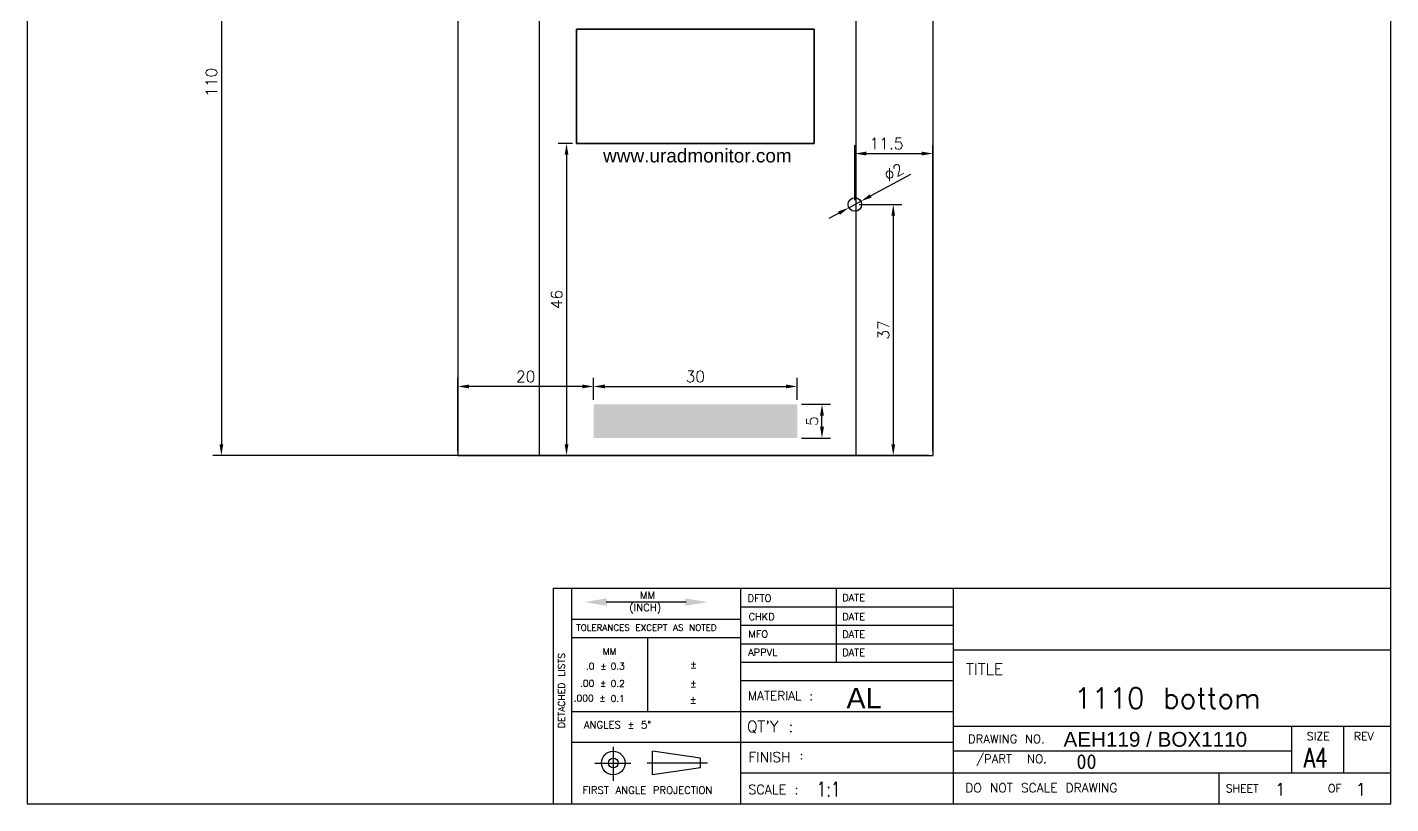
# Model space of a CAD drawing. Header units: millimetres. Extents: x 207 to 636, y 68 to 498.
# Drawn here: x 434.9 to 635.8, y 214.1 to 328.5 of the extents above; entities that cross this region are included whole.
import ezdxf
from ezdxf.enums import TextEntityAlignment as Align

# ---------------------------------------------------------------- set-up
doc = ezdxf.new("R2010")
doc.units = ezdxf.units.MM
for name, color, linetype, lineweight in [('Callout', 3, 'Continuous', 0), ('CAXA0', 7, 'Continuous', 70), ('Contour line', 1, 'Continuous', 15), ('TEXT', 7, 'Continuous', 20)]:
    doc.layers.add(name, color=color, linetype=linetype, lineweight=lineweight)
doc.styles.add('_YES', font='ROMANC.SHX', dxfattribs={"height": 1.5})
doc.styles.add('ADESK2', font='romans')
doc.styles.get("Standard").update_dxf_attribs({"font": 'txt.shx'})
doc.styles.add('样式 1', font='Arial.ttf')
doc.dimstyles.new('ISO-25', dxfattribs={"dimtxt": 2.5, "dimasz": 2, "dimexe": 1.25, "dimexo": 0.625, "dimtad": 1, "dimdsep": 46, "dimtxsty": 'Standard', "dimcen": 2.5, "dimclrt": 256, "dimadec": 0, "dimazin": 0, "dimtfac": 1, "dimtmove": 0, "dimatfit": 3, "dimfxl": 1, "dimarcsym": 0})
picture_1 = doc.add_image_def('image1.png', size_in_pixel=(533, 256))

# ---------------------------------------------------------------- blocks, each defined once
blk = doc.blocks.new('*D108')
at = {"layer": 'Callout', "color": 0, "lineweight": -2, "transparency": 16777216}
for p, q in [((567.69, 375.38), (462.23, 375.38)), ((463.48, 373.72), (463.48, 267.05)), ((567.69, 265.38), (462.23, 265.38))]:
    blk.add_line(p, q, dxfattribs=at)
at = {"layer": 'Callout', "color": 0, "lineweight": 35, "transparency": 16777216}
for points in [[(463.2, 373.72), (463.76, 373.72), (463.48, 375.38)], [(463.2, 267.05), (463.76, 267.05), (463.48, 265.38)]]:
    blk.add_solid(points, dxfattribs=at)
at = {"layer": 'Defpoints', "color": 0, "lineweight": 35, "transparency": 16777216}
for p in [(568.32, 375.38), (463.48, 265.38), (568.32, 265.38)]:
    blk.add_point(p, dxfattribs=at)
at = {"layer": 'Callout', "lineweight": 25, "transparency": 16777216, "insert": (462.02, 320.38), "char_height": 1.667, "attachment_point": 5, "rotation": 90}
blk.add_mtext('110', dxfattribs=at)
blk = doc.blocks.new('*D123')
at = {"layer": 'Callout', "color": 0, "lineweight": -2, "transparency": 16777216}
for p, q in [((565.01, 306.82), (559.16, 303.65)), ((555.93, 301.91), (557.69, 302.86)), ((554.47, 301.12), (553, 300.32))]:
    blk.add_line(p, q, dxfattribs=at)
at = {"layer": 'Callout', "color": 0, "lineweight": 35, "transparency": 16777216}
for points in [[(559.03, 303.9), (559.29, 303.41), (557.69, 302.86)], [(554.34, 301.36), (554.6, 300.87), (555.93, 301.91)]]:
    blk.add_solid(points, dxfattribs=at)
at = {"layer": 'Defpoints', "color": 0, "lineweight": 35, "transparency": 16777216}
for p in [(555.93, 301.91), (557.69, 302.86)]:
    blk.add_point(p, dxfattribs=at)
at = {"layer": 'Callout', "lineweight": 25, "transparency": 16777216, "insert": (562.55, 307.14), "char_height": 1.667, "attachment_point": 5, "rotation": 28.4135}
blk.add_mtext('∅2', dxfattribs=at)
blk = doc.blocks.new('*D124')
at = {"layer": 'Callout', "color": 0, "lineweight": -2, "transparency": 16777216}
for p, q in [((557.44, 302.38), (563.72, 302.38)), ((562.47, 300.72), (562.47, 267.05)), ((498.32, 265.38), (563.72, 265.38))]:
    blk.add_line(p, q, dxfattribs=at)
at = {"layer": 'Callout', "color": 0, "lineweight": 35, "transparency": 16777216}
for points in [[(562.19, 300.72), (562.74, 300.72), (562.47, 302.38)], [(562.19, 267.05), (562.74, 267.05), (562.47, 265.38)]]:
    blk.add_solid(points, dxfattribs=at)
at = {"layer": 'Defpoints', "color": 0, "lineweight": 35, "transparency": 16777216}
for p in [(556.81, 302.38), (497.69, 265.38), (562.47, 265.38)]:
    blk.add_point(p, dxfattribs=at)
at = {"layer": 'Callout', "lineweight": 35, "transparency": 16777216, "insert": (561.01, 283.88), "char_height": 1.667, "attachment_point": 5, "rotation": 90}
blk.add_mtext('37', dxfattribs=at)
blk = doc.blocks.new('*D125')
at = {"layer": 'Callout', "color": 0, "lineweight": -2, "transparency": 16777216}
for p, q in [((556.81, 303.01), (556.81, 311.14)), ((558.48, 309.89), (566.65, 309.89)), ((568.32, 266.01), (568.32, 311.14))]:
    blk.add_line(p, q, dxfattribs=at)
at = {"layer": 'Callout', "color": 0, "lineweight": 35, "transparency": 16777216}
for points in [[(558.48, 310.17), (558.48, 309.61), (556.81, 309.89)], [(566.65, 310.17), (566.65, 309.61), (568.32, 309.89)]]:
    blk.add_solid(points, dxfattribs=at)
at = {"layer": 'Defpoints', "color": 0, "lineweight": 35, "transparency": 16777216}
for p in [(568.32, 309.89), (556.81, 302.38), (568.32, 265.38)]:
    blk.add_point(p, dxfattribs=at)
at = {"layer": 'Callout', "lineweight": 35, "transparency": 16777216, "insert": (561.48, 311.35), "char_height": 1.667, "attachment_point": 5}
blk.add_mtext('11.5', dxfattribs=at)
blk = doc.blocks.new('*D194')
at = {"layer": 'Callout', "color": 0, "lineweight": -2, "transparency": 16777216}
for p, q in [((515.19, 311.39), (513.08, 311.39)), ((514.33, 309.72), (514.33, 267.05)), ((513.71, 265.38), (513.08, 265.38))]:
    blk.add_line(p, q, dxfattribs=at)
at = {"layer": 'Callout', "color": 0, "lineweight": 35, "transparency": 16777216}
for points in [[(514.06, 309.72), (514.61, 309.72), (514.33, 311.39)], [(514.06, 267.05), (514.61, 267.05), (514.33, 265.38)]]:
    blk.add_solid(points, dxfattribs=at)
at = {"layer": 'Defpoints', "color": 0, "lineweight": 35, "transparency": 16777216}
for p in [(515.82, 311.39), (514.33, 265.38), (514.33, 265.38)]:
    blk.add_point(p, dxfattribs=at)
at = {"layer": 'Callout', "lineweight": 35, "transparency": 16777216, "insert": (512.88, 288.39), "char_height": 1.667, "attachment_point": 5, "rotation": 90}
blk.add_mtext('46', dxfattribs=at)
blk = doc.blocks.new('*D195')
at = {"layer": 'Callout', "color": 0, "lineweight": -2, "transparency": 16777216}
for p, q in [((548.94, 272.95), (553.22, 272.95)), ((551.97, 269.62), (551.97, 271.28)), ((548.94, 267.95), (553.22, 267.95))]:
    blk.add_line(p, q, dxfattribs=at)
at = {"layer": 'Callout', "color": 0, "lineweight": 35, "transparency": 16777216}
for points in [[(551.69, 271.28), (552.25, 271.28), (551.97, 272.95)], [(551.69, 269.62), (552.25, 269.62), (551.97, 267.95)]]:
    blk.add_solid(points, dxfattribs=at)
at = {"layer": 'Defpoints', "color": 0, "lineweight": 35, "transparency": 16777216}
for p in [(548.31, 272.95), (551.97, 272.95), (548.31, 267.95)]:
    blk.add_point(p, dxfattribs=at)
at = {"layer": 'Callout', "lineweight": 35, "transparency": 16777216, "insert": (550.51, 270.45), "char_height": 1.67, "attachment_point": 5, "rotation": 90}
blk.add_mtext('5', dxfattribs=at)
blk = doc.blocks.new('*D196')
at = {"layer": 'Callout', "color": 0, "lineweight": -2, "transparency": 16777216}
for p, q in [((518.31, 273.58), (518.31, 276.82)), ((519.98, 275.57), (546.65, 275.57)), ((548.31, 273.58), (548.31, 276.82))]:
    blk.add_line(p, q, dxfattribs=at)
at = {"layer": 'Callout', "color": 0, "lineweight": 35, "transparency": 16777216}
for points in [[(519.98, 275.85), (519.98, 275.29), (518.31, 275.57)], [(546.65, 275.85), (546.65, 275.29), (548.31, 275.57)]]:
    blk.add_solid(points, dxfattribs=at)
at = {"layer": 'Defpoints', "color": 0, "lineweight": 35, "transparency": 16777216}
for p in [(548.31, 275.57), (518.31, 272.95), (548.31, 272.95)]:
    blk.add_point(p, dxfattribs=at)
at = {"layer": 'Callout', "lineweight": 35, "transparency": 16777216, "insert": (533.31, 277.03), "char_height": 1.667, "attachment_point": 5}
blk.add_mtext('30', dxfattribs=at)
blk = doc.blocks.new('*D197')
at = {"layer": 'Callout', "color": 0, "lineweight": -2, "transparency": 16777216}
for p, q in [((498.32, 266.01), (498.32, 276.82)), ((516.65, 275.57), (499.98, 275.57)), ((518.31, 273.58), (518.31, 276.82))]:
    blk.add_line(p, q, dxfattribs=at)
at = {"layer": 'Callout', "color": 0, "lineweight": 35, "transparency": 16777216}
for points in [[(499.98, 275.85), (499.98, 275.29), (498.32, 275.57)], [(516.65, 275.85), (516.65, 275.29), (518.31, 275.57)]]:
    blk.add_solid(points, dxfattribs=at)
at = {"layer": 'Defpoints', "color": 0, "lineweight": 35, "transparency": 16777216}
for p in [(498.32, 275.57), (518.31, 272.95, -0.37), (498.32, 265.38)]:
    blk.add_point(p, dxfattribs=at)
at = {"layer": 'Callout', "lineweight": 35, "transparency": 16777216, "insert": (508.32, 277.03), "char_height": 1.667, "attachment_point": 5}
blk.add_mtext('20', dxfattribs=at)

msp = doc.modelspace()

# ---------------------------------------------------------------- hatches: boundary and pattern name
at = {"layer": 'TEXT', "lineweight": 35}
h = msp.add_hatch(color=256, dxfattribs=at)
h.dxf.hatch_style = 1
h.paths.add_polyline_path([(548.314, 267.951), (548.314, 272.951), (518.314, 272.951), (518.314, 267.951)])

# ---------------------------------------------------------------- linework, layer by layer
at = {"layer": 'Callout', "color": 0, "lineweight": 25}
for p, q in [((498.317, 375.384), (498.317, 265.384)), ((510.317, 375.384), (510.317, 265.384)), ((556.942, 375.384), (556.942, 265.384)), ((568.317, 375.384), (568.317, 265.384)), ((498.317, 265.384), (568.317, 265.384))]:
    msp.add_line(p, q, dxfattribs=at)
at = {"layer": 'CAXA0', "color": 0, "lineweight": 25}
for p, q in [((434.884, 438.455), (434.884, 214.075)), ((635.761, 214.075), (635.761, 438.386)), ((434.884, 414.369), (434.884, 214.075)), ((434.884, 414.369), (434.884, 214.075)), ((515.113, 214.075), (515.113, 245.824)), ((539.981, 245.824), (539.981, 214.075)), ((554.109, 234.939), (554.109, 245.824)), ((571.354, 214.075), (571.354, 245.824)), ((531.973, 243.794), (520.155, 243.794)), ((539.981, 243.103), (571.354, 243.103)), ((515.113, 241.289), (539.981, 241.289)), ((539.981, 240.382), (571.354, 240.382)), ((515.113, 238.567), (539.981, 238.567)), ((526.305, 227.682), (526.305, 238.567)), ((539.981, 237.66), (571.354, 237.66)), ((571.354, 236.753), (635.761, 236.753)), ((539.981, 234.939), (571.354, 234.939)), ((539.981, 232.217), (571.354, 232.217)), ((515.113, 227.682), (571.354, 227.682)), ((571.354, 225.505), (635.761, 225.505)), ((621.181, 218.61), (621.181, 225.505)), ((628.867, 218.61), (628.867, 225.505)), ((515.113, 223.146), (571.354, 223.146)), ((521.216, 222.485), (521.216, 217.471)), ((527.006, 218.338), (527.006, 221.811)), ((534.049, 220.798), (527.006, 221.811)), ((571.354, 221.892), (621.181, 221.892)), ((518.515, 220.075), (523.821, 220.075)), ((535.11, 220.075), (526.234, 220.075)), ((534.049, 219.351), (527.006, 218.338)), ((534.049, 219.351), (534.049, 220.798)), ((539.981, 218.61), (571.354, 218.61)), ((571.354, 218.61), (635.761, 218.61)), ((610.486, 214.075), (610.486, 218.61)), ((434.884, 214.075), (635.761, 214.075))]:
    msp.add_line(p, q, dxfattribs=at)
at = {"layer": 'CAXA0', "color": 0, "linetype": 'Continuous', "lineweight": 25}
for p, q in [((512.391, 214.075), (512.391, 245.824)), ((512.391, 245.824), (635.761, 245.824))]:
    msp.add_line(p, q, dxfattribs=at)
at = {"layer": 'CAXA0', "color": 0, "lineweight": 25}
for radius in [1.737, 0.724]:
    msp.add_circle((521.216, 220.075), radius, dxfattribs=at)
for points in [[(520.237, 243.25), (520.237, 244.339), (516.971, 243.794)], [(531.845, 244.339), (531.845, 243.25), (535.11, 243.794)]]:
    msp.add_solid(points, dxfattribs=at)
at = {"layer": 'Contour line', "lineweight": 25}
msp.add_circle((556.814, 302.384), 1, dxfattribs=at)

# ---------------------------------------------------------------- texts
at = {"layer": 'CAXA0', "color": 0, "lineweight": 25}
for s, height, p in [('MM', 1.0886, (525.138, 244.277)), ('(INCH)', 1.0886, (523.572, 242.464)), ('DFTO', 1.0581, (541.023, 243.833)), ('CHKD', 1.0581, (541.141, 241.123)), ('TOLERANCES EXCEPT AS NOTED', 0.94342, (515.771, 239.554)), ('MFO', 1.0581, (541.131, 238.556)), ('MM ', 0.9797, (519.662, 236.014)), ('APPVL', 1.0581, (541.084, 235.868)), ('.0 %%P ', 0.9797, (517.192, 233.844)), ('0.3', 0.9797, (520.822, 233.844)), (' %%P', 1.0886, (531.559, 234.056)), ('TITLE', 1.6764, (573.197, 233.068)), ('.00 %%P ', 0.9797, (516.316, 231.328)), ('0.2', 0.9797, (520.822, 231.287)), (' %%P', 1.0886, (531.543, 231.26)), ('.000 %%P ', 0.9797, (515.381, 229.158)), ('0.1', 0.9797, (520.822, 229.078)), (' %%P', 1.0886, (531.513, 228.849)), ('MATERIAL :', 1.303, (541.077, 229.337)), ('ANGLES %%P 5%%d', 1.08856, (516.881, 225.159)), ("QT'Y :", 1.6459, (540.916, 224.625)), ('DRAWING NO.', 1.25647, (573.482, 222.996)), ('FINISH', 1.4696, (541.149, 220.218)), ('/PART  NO.', 1.2565, (574.666, 220.064)), ('DO NOT SCALE DRAWING', 1.3226, (573.084, 215.76)), ('FIRST ANGLE PROJECTION', 1.08856, (516.706, 215.537)), ('SCALE :', 1.3716, (541.119, 215.492))]:
    msp.add_text(s, height=height, dxfattribs=at).set_placement(p)
for s, height, style, p in [('DATE', 1.0613, 'ADESK2', (554.94, 243.908)), ('DATE', 1.0613, 'ADESK2', (554.94, 241.11)), ('DATE', 1.0613, 'ADESK2', (554.94, 238.519)), ('DATE', 1.0613, 'ADESK2', (554.94, 235.824)), ('SIZE', 1.1793, 'ADESK2', (623.399, 223.434)), ('REV', 1.1793, 'ADESK2', (630.327, 223.434)), (':', 1.134, '_YES', (548.685, 220.62)), ('SHEET', 1.1793, 'ADESK2', (611.444, 215.753)), ('OF', 1.1793, 'ADESK2', (626.505, 215.76))]:
    msp.add_text(s, height=height, dxfattribs=dict(at, style=style)).set_placement(p)
msp.add_text('DETACHED LISTS', height=0.99785, rotation=90, dxfattribs=at).set_placement((514.102, 225.212))
at = {"layer": 'CAXA0', "color": 0, "lineweight": 25, "width": 0.75}
msp.add_text('A4', height=2.9028, dxfattribs=at).set_placement((622.935, 219.432))
at = {"layer": 'CAXA0', "color": 0, "lineweight": 25}
for s, insert, char_height, width, attachment_point in [('{\\fArial|b0|i0|c0|p34;AL}', (558.157, 229.638), 3.02377, 65.93676, 5), ('1110 bottom ', (602.854, 229.638), 3.02377, 65.93676, 5), ('{\\fArial|b0|i0|c0|p32;AEH119 / BOX1110}', (587.554, 224.653), 2.17712, 65.073, 1), ('{\\fSimSun|b0|i0|c134|p2;00}', (589.457, 221.373), 2.17712, 65.073, 1)]:
    msp.add_mtext(s, dxfattribs=dict(at, insert=insert, char_height=char_height, width=width, attachment_point=attachment_point))
at = {"layer": 'CAXA0', "color": 0, "lineweight": 25, "width": 0.75}
msp.add_attdef('1:1', (551.201, 215.129), '', height=2.177, dxfattribs=at)
at = {"layer": 'CAXA0', "color": 0, "lineweight": 25}
for p, s in [((618.716, 215.281), 'X'), ((630.604, 215.281), 'Y')]:
    msp.add_attdef('1', p, s, height=1.814, dxfattribs=at)
at = {"layer": 'TEXT', "lineweight": 25, "ltscale": 2, "style": '样式 1'}
msp.add_text('www.uradmonitor.com', height=2, dxfattribs=at).set_placement((533.612, 308.584), align=Align.CENTER)

# ---------------------------------------------------------------- dimensions: what is measured, and where the dimension line sits
at = {"layer": 'Callout', "lineweight": 25}
dim = msp.add_linear_dim(base=(463.479, 265.384), p1=(568.317, 375.384), p2=(568.317, 265.384), angle=90, dimstyle='ISO-25', override={"dimtxt": 1.6667, "dimasz": 1.6667, "dimgap": 0.6245}, dxfattribs=at)
dim.commit()
dim.dimension.update_dxf_attribs({"geometry": '*D108', "text_midpoint": (463.479, 320.384), "dimtype": 160})
at = {"layer": 'Callout', "lineweight": 35}
for base, p1, p2, picture, middle in [((514.334, 265.384), (515.817, 311.387), (514.334, 265.384), '*D194', (512.876, 288.385)), ((551.971, 272.951, -0.369), (548.314, 267.951, -0.369), (548.314, 272.951, -0.369), '*D195', (550.514, 270.451, -0.369))]:
    dim = msp.add_linear_dim(base=base, p1=p1, p2=p2, angle=90, dimstyle='ISO-25', override={"dimtxt": 1.6667, "dimasz": 1.6667, "dimgap": 0.6245}, dxfattribs=at)
    dim.commit()
    dim.dimension.update_dxf_attribs({"geometry": picture, "text_midpoint": middle})
dim = msp.add_linear_dim(base=(568.317, 309.892), p1=(556.814, 302.384), p2=(568.317, 265.384), dimstyle='ISO-25', override={"dimtxt": 1.6667, "dimasz": 1.6667, "dimgap": 0.6245}, dxfattribs=at)
dim.commit()
dim.dimension.update_dxf_attribs({"geometry": '*D125', "text_midpoint": (561.478, 309.892), "dimtype": 160})
at = {"layer": 'Callout', "lineweight": 25}
dim = msp.add_diameter_dim_2p(p1=(555.935, 301.908), p2=(557.694, 302.86), dimstyle='ISO-25', override={"dimtxt": 1.6667, "dimasz": 1.6667, "dimgap": 0.6245}, dxfattribs=at)
dim.commit()
dim.dimension.update_dxf_attribs({"geometry": '*D123', "text_midpoint": (563.241, 305.861), "dimtype": 163})
at = {"layer": 'Callout', "lineweight": 35}
dim = msp.add_linear_dim(base=(562.466, 265.384), p1=(556.814, 302.384), p2=(497.692, 265.384), angle=90, dimstyle='ISO-25', override={"dimtxt": 1.6667, "dimasz": 1.6667, "dimgap": 0.6245}, dxfattribs=at)
dim.commit()
dim.dimension.update_dxf_attribs({"geometry": '*D124', "text_midpoint": (562.466, 283.884), "dimtype": 160})
for base, p2, picture, middle in [((498.317, 275.569), (498.317, 265.384), '*D197', (508.315, 277.027)), ((548.314, 275.569, -0.369), (548.314, 272.951, -0.369), '*D196', (533.314, 277.027, -0.369))]:
    dim = msp.add_linear_dim(base=base, p1=(518.314, 272.951, -0.369), p2=p2, dimstyle='ISO-25', override={"dimtxt": 1.6667, "dimasz": 1.6667, "dimgap": 0.6245}, dxfattribs=at)
    dim.commit()
    dim.dimension.update_dxf_attribs({"geometry": picture, "text_midpoint": middle})

# ---------------------------------------------------------------- pictures from other files: only their frames are drawn
at = {"layer": 'TEXT', "lineweight": 35}
image = msp.add_image(picture_1, insert=(515.817, 311.387), size_in_units=(35.001, 16.811), dxfattribs=at)
image.dxf.flags = 7

doc.saveas('drawing.dxf')
